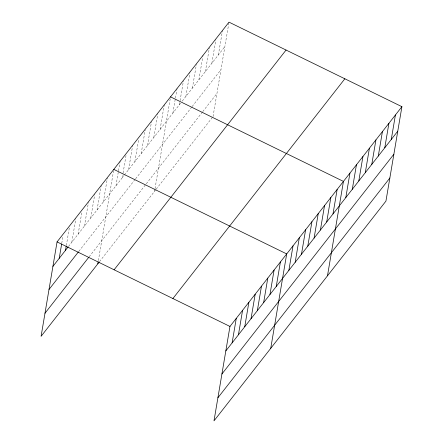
<?xml version="1.0" encoding="UTF-8"?>
<svg xmlns="http://www.w3.org/2000/svg" width="443" height="443" viewBox="0 0 443 443"><rect width="100%" height="100%" fill="white"/><g stroke="black" fill="none" stroke-linecap="round" stroke-linejoin="round"><path stroke-width="0.33" stroke-dasharray="2.21 1.66" d="M61.754 243.362L63.017 235.886M66.334 245.505L69.324 227.829M71.832 242.205L75.858 218.41M78.14 234.148L81.817 212.391M84.441 226.091L88.467 202.296M90.749 218.034L94.774 194.239M97.05 209.976L101.192 185.501M103.357 201.919L107.383 178.119M98.374 260.589L113.685 170.062M115.966 185.805L118.381 171.524M118.497 170.843L120.103 161.324M122.268 177.748L122.96 173.667M123.076 172.986L126.294 153.948M128.575 169.686L132.717 145.21M134.877 161.629L138.559 139.872M141.184 153.571L145.21 129.777M147.491 145.514L151.512 121.72M153.793 137.457L157.819 113.663M160.1 129.4L164.237 104.925M154.574 191.276L154.9 189.355M155.006 188.712L170.428 97.549M172.897 113.043L175.312 98.761M175.428 98.08L177.039 88.567M179.393 104.736L179.969 101.342M180.085 100.661L183.419 80.942M185.888 96.436L189.914 72.641M192.384 88.135L196.41 64.34M198.879 79.834L203.021 55.358M205.375 71.533L209.401 47.733M211.87 63.233L215.896 39.433M218.366 54.926L222.508 30.451M213.039 116.559L229.003 22.15M68.471 246.502L123.951 175.6M124.372 175.063L180.611 103.18M182.234 101.109L224.867 46.626M78.86 251.319L135.181 179.337M135.597 178.8L191.73 107.062M192.135 106.541L220.963 69.706M89.126 256.829L145.869 184.316M146.29 183.773L202.324 112.162M202.728 111.642L216.937 93.484M99.514 261.647L155.792 189.72M156.196 189.2L212.629 117.079"/><path stroke-width="0.66" d="M401.912 106.685L229.961 326.441L213.997 420.85L385.942 201.1L401.912 106.685L229.003 22.15L57.058 241.9L41.088 336.315L99.094 262.184M59.224 258.324L61.638 244.043M65.525 250.262L66.217 246.186M97.831 263.795L98.158 261.868M232.126 342.86L236.269 318.384M238.434 334.803L242.576 310.327M244.741 326.746L248.877 302.27M251.043 318.689L255.185 294.207M257.35 310.632L261.486 286.15M263.651 302.569L267.793 278.093M269.959 294.512L274.095 270.036M276.26 286.455L280.402 261.979M270.739 348.331L286.704 253.922L113.801 169.387M288.869 270.341L293.011 245.865M295.176 262.284L299.313 237.808M301.478 254.227L305.62 229.751M307.785 246.17L311.927 221.694M314.087 238.112L318.229 213.631M320.394 230.055L324.536 205.574M326.701 221.993L330.838 197.517M333.003 213.936L337.145 189.46M327.482 275.812L343.447 181.403L170.544 96.867M345.806 197.578L349.942 173.102M352.301 189.277L356.438 164.802M358.797 180.977L362.933 156.501M365.292 172.67L369.429 148.195M371.788 164.37L375.924 139.894M378.283 156.069L382.42 131.593M384.779 147.768L388.921 123.292M391.274 139.467L395.416 114.992M52.916 266.381L68.05 247.039M49.018 289.456L78.439 251.857M44.992 313.234L88.705 257.366M114.117 269.798L286.062 50.048M172.903 298.543L344.853 78.788M225.825 350.917L397.77 131.167M221.921 373.997L393.866 154.242M217.901 397.77L389.846 178.02M57.058 241.9L229.961 326.441"/></g></svg>
